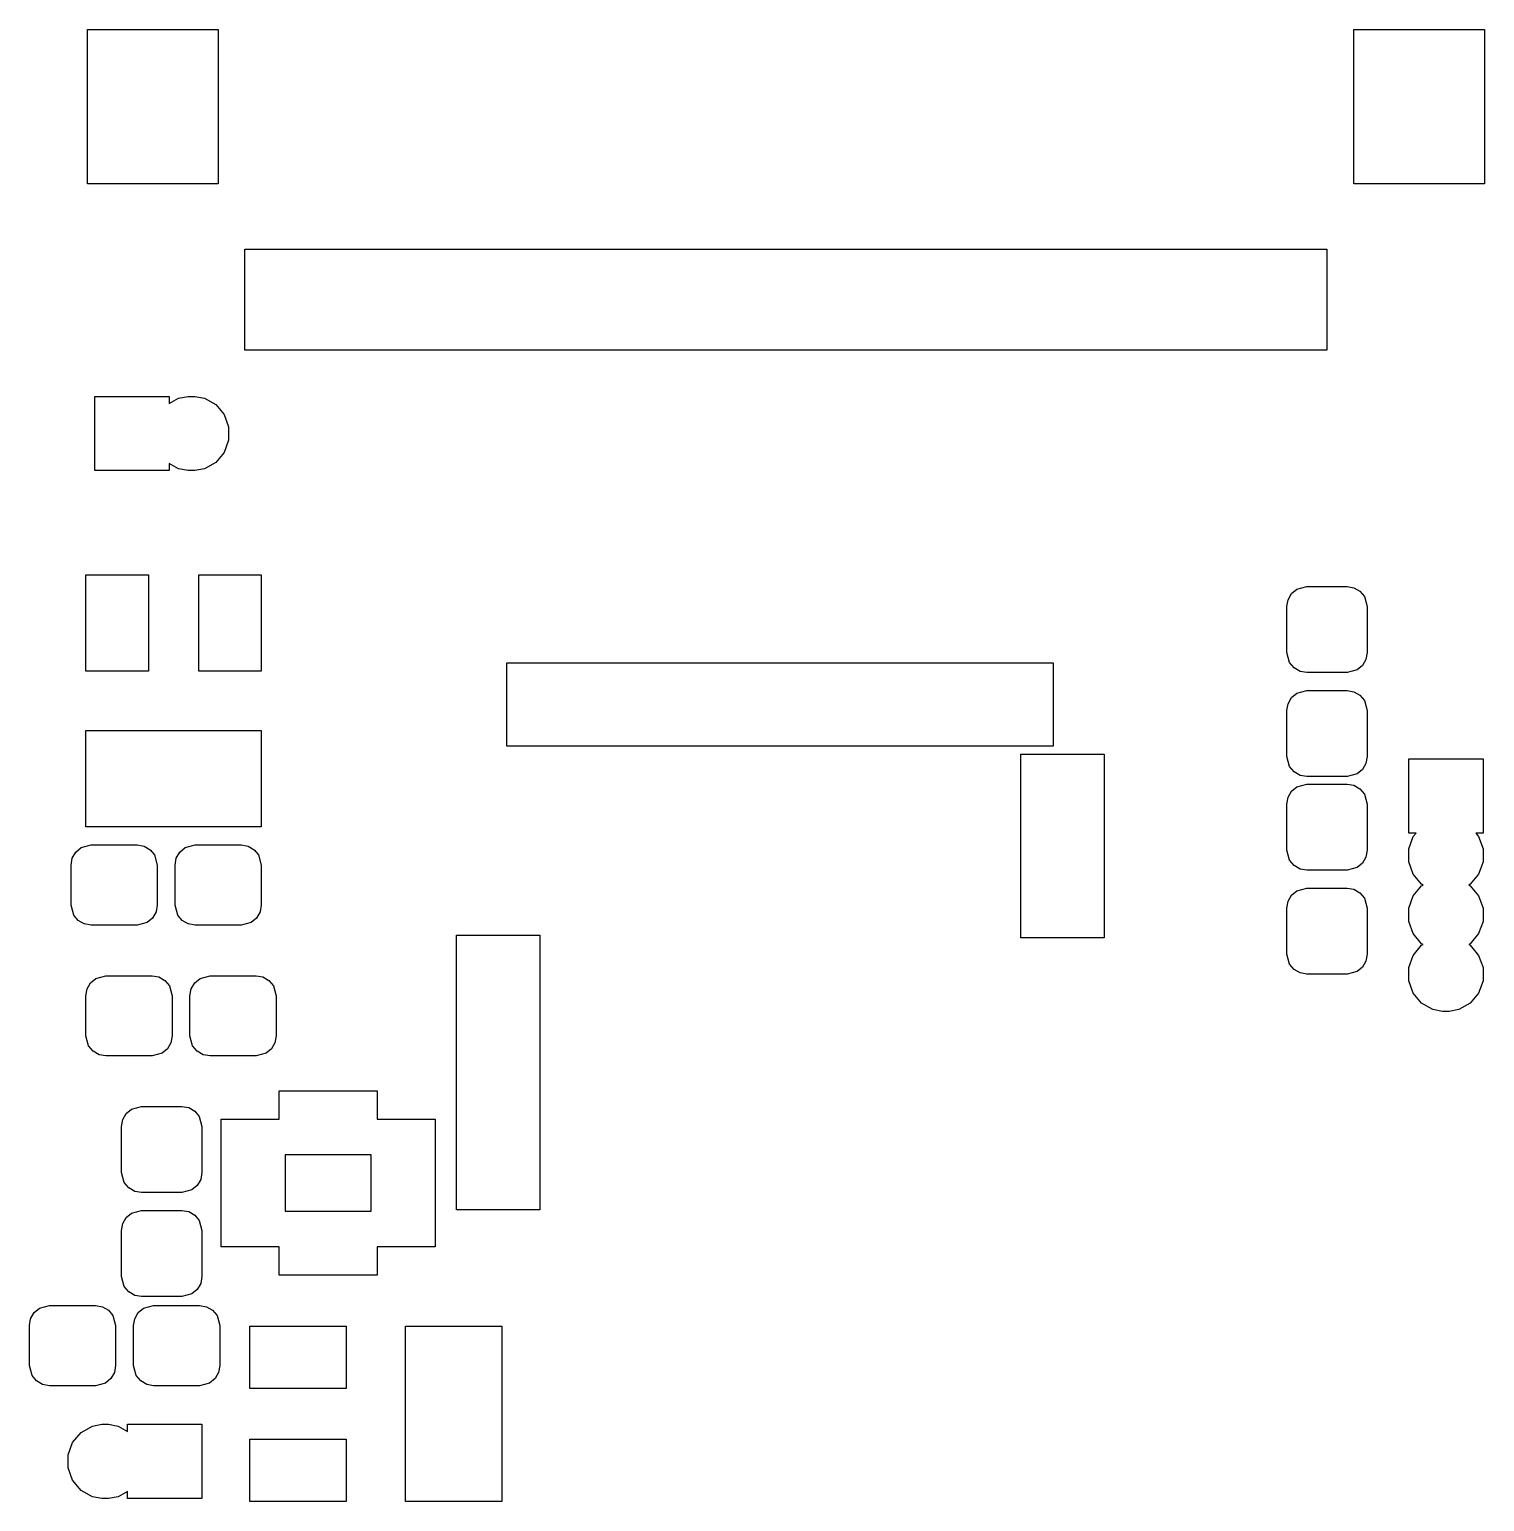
# Model space of a CAD drawing. Extents: x 144.3 to 168.8, y -90.1 to -65.3.
import ezdxf

# ---------------------------------------------------------------- set-up
doc = ezdxf.new("R2010")
doc.units = 0
doc.header["$MEASUREMENT"] = 0
doc.layers.add('BLACK', color=7, linetype='CONTINUOUS')

msp = doc.modelspace()

# ---------------------------------------------------------------- linework, layer by layer
at = {"layer": 'BLACK', "linetype": 'CONTINUOUS'}
for p, q in [((145.25, -67.9), (145.25, -65.3)), ((145.25, -65.3), (147.45, -65.3)), ((147.45, -65.3), (147.45, -67.9)), ((166.55, -67.9), (166.55, -65.3)), ((166.55, -65.3), (168.75, -65.3)), ((168.75, -65.3), (168.75, -67.9)), ((147.45, -67.9), (145.25, -67.9)), ((168.75, -67.9), (166.55, -67.9)), ((147.9, -69), (166.1, -69)), ((147.9, -70.7), (147.9, -69)), ((166.1, -69), (166.1, -70.7)), ((166.1, -70.7), (147.9, -70.7)), ((145.375, -72.725), (145.375, -71.475)), ((145.375, -71.475), (146.625, -71.475)), ((146.625, -71.475), (146.625, -71.5948)), ((146.625, -71.5948), (146.783, -71.5036)), ((146.783, -71.5036), (146.945, -71.475)), ((146.945, -71.475), (147.055, -71.475)), ((147.055, -71.475), (147.217, -71.5036)), ((147.217, -71.5036), (147.408, -71.6138)), ((147.408, -71.6138), (147.55, -71.7827)), ((147.55, -71.7827), (147.625, -71.9898)), ((147.625, -71.9898), (147.625, -72.2102)), ((147.625, -72.2102), (147.55, -72.4173)), ((147.408, -72.5862), (147.217, -72.6964)), ((147.55, -72.4173), (147.408, -72.5862)), ((146.625, -72.725), (145.375, -72.725)), ((146.783, -72.6964), (146.625, -72.6052)), ((146.625, -72.6052), (146.625, -72.725)), ((146.945, -72.725), (146.783, -72.6964)), ((147.055, -72.725), (146.945, -72.725)), ((147.217, -72.6964), (147.055, -72.725)), ((145.225, -76.1), (145.225, -74.48)), ((145.225, -74.48), (146.275, -74.48)), ((146.275, -74.48), (146.275, -76.1)), ((147.125, -76.1), (147.125, -74.48)), ((147.125, -74.48), (148.175, -74.48)), ((148.175, -74.48), (148.175, -76.1)), ((165.445, -74.8971), (165.504, -74.7956)), ((165.504, -74.7956), (165.594, -74.7202)), ((165.594, -74.7202), (165.762, -74.675)), ((165.762, -74.675), (166.438, -74.675)), ((166.438, -74.675), (166.553, -74.6954)), ((166.553, -74.6954), (166.654, -74.754)), ((166.654, -74.754), (166.73, -74.8438)), ((165.425, -75.0125), (165.445, -74.8971)), ((165.425, -75.7875), (165.425, -75.0125)), ((166.73, -74.8438), (166.775, -75.0125)), ((166.775, -75.0125), (166.775, -75.7875)), ((165.47, -75.9562), (165.425, -75.7875)), ((166.775, -75.7875), (166.755, -75.9029)), ((152.305, -75.96), (161.495, -75.96)), ((152.305, -77.36), (152.305, -75.96)), ((161.495, -75.96), (161.495, -77.36)), ((165.546, -76.046), (165.47, -75.9562)), ((165.647, -76.1046), (165.546, -76.046)), ((166.696, -76.0044), (166.606, -76.0798)), ((166.755, -75.9029), (166.696, -76.0044)), ((146.275, -76.1), (145.225, -76.1)), ((148.175, -76.1), (147.125, -76.1)), ((165.762, -76.125), (165.647, -76.1046)), ((166.438, -76.125), (165.762, -76.125)), ((166.606, -76.0798), (166.438, -76.125)), ((165.445, -76.6471), (165.504, -76.5456)), ((165.504, -76.5456), (165.594, -76.4702)), ((165.594, -76.4702), (165.762, -76.425)), ((165.762, -76.425), (166.438, -76.425)), ((166.438, -76.425), (166.553, -76.4454)), ((166.553, -76.4454), (166.654, -76.504)), ((166.654, -76.504), (166.73, -76.5938)), ((165.425, -76.7625), (165.445, -76.6471)), ((165.425, -77.5375), (165.425, -76.7625)), ((166.73, -76.5938), (166.775, -76.7625)), ((166.775, -76.7625), (166.775, -77.5375)), ((145.225, -77.1), (148.175, -77.1)), ((145.225, -78.72), (145.225, -77.1)), ((148.175, -77.1), (148.175, -78.72)), ((161.495, -77.36), (152.305, -77.36)), ((160.95, -80.585), (160.95, -77.495)), ((160.95, -77.495), (162.35, -77.495)), ((162.35, -77.495), (162.35, -80.585)), ((165.47, -77.7062), (165.425, -77.5375)), ((166.775, -77.5375), (166.755, -77.6529)), ((165.546, -77.796), (165.47, -77.7062)), ((166.696, -77.7544), (166.606, -77.8298)), ((166.755, -77.6529), (166.696, -77.7544)), ((167.475, -78.825), (167.475, -77.575)), ((167.475, -77.575), (168.725, -77.575)), ((168.725, -77.575), (168.725, -78.825)), ((165.647, -77.8546), (165.546, -77.796)), ((165.594, -78.0452), (165.762, -78)), ((165.762, -77.875), (165.647, -77.8546)), ((166.438, -77.875), (165.762, -77.875)), ((165.762, -78), (166.438, -78)), ((166.606, -77.8298), (166.438, -77.875)), ((166.438, -78), (166.553, -78.0204)), ((166.553, -78.0204), (166.654, -78.079)), ((165.425, -78.3375), (165.445, -78.2221)), ((165.445, -78.2221), (165.504, -78.1206)), ((165.504, -78.1206), (165.594, -78.0452)), ((166.654, -78.079), (166.73, -78.1688)), ((166.73, -78.1688), (166.775, -78.3375)), ((165.425, -79.1125), (165.425, -78.3375)), ((166.775, -78.3375), (166.775, -79.1125)), ((148.175, -78.72), (145.225, -78.72)), ((145.144, -79.0702), (145.312, -79.025)), ((145.312, -79.025), (146.088, -79.025)), ((146.088, -79.025), (146.203, -79.0454)), ((146.894, -79.0702), (147.062, -79.025)), ((147.062, -79.025), (147.838, -79.025)), ((147.838, -79.025), (147.953, -79.0454)), ((167.599, -78.825), (167.475, -78.825)), ((167.475, -79.0898), (167.55, -78.8827)), ((167.55, -78.8827), (167.599, -78.825)), ((168.725, -78.825), (168.601, -78.825)), ((168.601, -78.825), (168.65, -78.8827)), ((168.65, -78.8827), (168.725, -79.0898)), ((144.975, -79.3625), (144.995, -79.2471)), ((144.995, -79.2471), (145.054, -79.1456)), ((145.054, -79.1456), (145.144, -79.0702)), ((146.203, -79.0454), (146.304, -79.104)), ((146.304, -79.104), (146.38, -79.1937)), ((146.38, -79.1937), (146.425, -79.3625)), ((146.725, -79.3625), (146.745, -79.2471)), ((146.745, -79.2471), (146.804, -79.1456)), ((146.804, -79.1456), (146.894, -79.0702)), ((147.953, -79.0454), (148.054, -79.104)), ((148.054, -79.104), (148.13, -79.1937)), ((148.13, -79.1937), (148.175, -79.3625)), ((165.47, -79.2812), (165.425, -79.1125)), ((166.755, -79.2279), (166.696, -79.3294)), ((166.775, -79.1125), (166.755, -79.2279)), ((167.475, -79.3102), (167.475, -79.0898)), ((168.725, -79.0898), (168.725, -79.3102)), ((144.975, -80.0375), (144.975, -79.3625)), ((146.425, -79.3625), (146.425, -80.0375)), ((146.725, -80.0375), (146.725, -79.3625)), ((148.175, -79.3625), (148.175, -80.0375)), ((165.546, -79.371), (165.47, -79.2812)), ((165.647, -79.4296), (165.546, -79.371)), ((165.762, -79.45), (165.647, -79.4296)), ((166.438, -79.45), (165.762, -79.45)), ((166.606, -79.4048), (166.438, -79.45)), ((166.696, -79.3294), (166.606, -79.4048)), ((167.55, -79.5173), (167.475, -79.3102)), ((167.692, -79.6862), (167.55, -79.5173)), ((168.65, -79.5173), (168.508, -79.6862)), ((168.725, -79.3102), (168.65, -79.5173)), ((165.594, -79.7952), (165.762, -79.75)), ((165.762, -79.75), (166.438, -79.75)), ((166.438, -79.75), (166.553, -79.7704)), ((166.553, -79.7704), (166.654, -79.829)), ((167.55, -79.8827), (167.692, -79.7138)), ((167.716, -79.7), (167.692, -79.6862)), ((167.692, -79.7138), (167.716, -79.7)), ((168.508, -79.6862), (168.484, -79.7)), ((168.484, -79.7), (168.508, -79.7138)), ((168.508, -79.7138), (168.65, -79.8827)), ((165.425, -80.0875), (165.445, -79.9721)), ((165.445, -79.9721), (165.504, -79.8706)), ((165.504, -79.8706), (165.594, -79.7952)), ((166.654, -79.829), (166.73, -79.9188)), ((166.73, -79.9188), (166.775, -80.0875)), ((167.475, -80.0898), (167.55, -79.8827)), ((168.65, -79.8827), (168.725, -80.0898)), ((145.02, -80.2062), (144.975, -80.0375)), ((145.096, -80.296), (145.02, -80.2062)), ((146.346, -80.2544), (146.256, -80.3298)), ((146.405, -80.1529), (146.346, -80.2544)), ((146.425, -80.0375), (146.405, -80.1529)), ((146.77, -80.2062), (146.725, -80.0375)), ((146.846, -80.296), (146.77, -80.2062)), ((148.096, -80.2544), (148.006, -80.3298)), ((148.155, -80.1529), (148.096, -80.2544)), ((148.175, -80.0375), (148.155, -80.1529)), ((165.425, -80.8625), (165.425, -80.0875)), ((166.775, -80.0875), (166.775, -80.8625)), ((167.475, -80.3102), (167.475, -80.0898)), ((168.725, -80.0898), (168.725, -80.3102)), ((145.197, -80.3546), (145.096, -80.296)), ((145.312, -80.375), (145.197, -80.3546)), ((146.088, -80.375), (145.312, -80.375)), ((146.256, -80.3298), (146.088, -80.375)), ((146.947, -80.3546), (146.846, -80.296)), ((147.062, -80.375), (146.947, -80.3546)), ((147.838, -80.375), (147.062, -80.375)), ((148.006, -80.3298), (147.838, -80.375)), ((167.55, -80.5173), (167.475, -80.3102)), ((167.692, -80.6862), (167.55, -80.5173)), ((168.65, -80.5173), (168.508, -80.6862)), ((168.725, -80.3102), (168.65, -80.5173)), ((151.46, -85.165), (151.46, -80.545)), ((151.46, -80.545), (152.86, -80.545)), ((152.86, -80.545), (152.86, -85.165)), ((162.35, -80.585), (160.95, -80.585)), ((167.55, -80.8827), (167.692, -80.7138)), ((167.716, -80.7), (167.692, -80.6862)), ((167.692, -80.7138), (167.716, -80.7)), ((168.508, -80.6862), (168.484, -80.7)), ((168.484, -80.7), (168.508, -80.7138)), ((168.508, -80.7138), (168.65, -80.8827)), ((165.47, -81.0312), (165.425, -80.8625)), ((166.755, -80.9779), (166.696, -81.0794)), ((166.775, -80.8625), (166.755, -80.9779)), ((167.475, -81.0898), (167.55, -80.8827)), ((168.65, -80.8827), (168.725, -81.0898)), ((145.394, -81.2702), (145.562, -81.225)), ((145.562, -81.225), (146.338, -81.225)), ((146.338, -81.225), (146.453, -81.2454)), ((146.453, -81.2454), (146.554, -81.304)), ((147.144, -81.2702), (147.312, -81.225)), ((147.312, -81.225), (148.088, -81.225)), ((148.088, -81.225), (148.203, -81.2454)), ((148.203, -81.2454), (148.304, -81.304)), ((165.546, -81.121), (165.47, -81.0312)), ((165.647, -81.1796), (165.546, -81.121)), ((165.762, -81.2), (165.647, -81.1796)), ((166.438, -81.2), (165.762, -81.2)), ((166.606, -81.1548), (166.438, -81.2)), ((166.696, -81.0794), (166.606, -81.1548)), ((167.475, -81.3102), (167.475, -81.0898)), ((168.725, -81.0898), (168.725, -81.3102)), ((145.225, -81.5625), (145.245, -81.4471)), ((145.245, -81.4471), (145.304, -81.3456)), ((145.304, -81.3456), (145.394, -81.2702)), ((146.554, -81.304), (146.63, -81.3937)), ((146.63, -81.3937), (146.675, -81.5625)), ((146.975, -81.5625), (146.995, -81.4471)), ((146.995, -81.4471), (147.054, -81.3456)), ((147.054, -81.3456), (147.144, -81.2702)), ((148.304, -81.304), (148.38, -81.3937)), ((148.38, -81.3937), (148.425, -81.5625)), ((167.55, -81.5173), (167.475, -81.3102)), ((168.725, -81.3102), (168.65, -81.5173)), ((145.225, -82.2375), (145.225, -81.5625)), ((146.675, -81.5625), (146.675, -82.2375)), ((146.975, -82.2375), (146.975, -81.5625)), ((148.425, -81.5625), (148.425, -82.2375)), ((167.692, -81.6862), (167.55, -81.5173)), ((167.883, -81.7964), (167.692, -81.6862)), ((168.508, -81.6862), (168.317, -81.7964)), ((168.65, -81.5173), (168.508, -81.6862)), ((168.045, -81.825), (167.883, -81.7964)), ((168.155, -81.825), (168.045, -81.825)), ((168.317, -81.7964), (168.155, -81.825)), ((145.27, -82.4062), (145.225, -82.2375)), ((146.675, -82.2375), (146.655, -82.3529)), ((147.02, -82.4062), (146.975, -82.2375)), ((148.425, -82.2375), (148.405, -82.3529)), ((145.346, -82.496), (145.27, -82.4062)), ((145.447, -82.5546), (145.346, -82.496)), ((146.596, -82.4544), (146.506, -82.5298)), ((146.655, -82.3529), (146.596, -82.4544)), ((147.096, -82.496), (147.02, -82.4062)), ((147.197, -82.5546), (147.096, -82.496)), ((148.346, -82.4544), (148.256, -82.5298)), ((148.405, -82.3529), (148.346, -82.4544)), ((145.562, -82.575), (145.447, -82.5546)), ((146.338, -82.575), (145.562, -82.575)), ((146.506, -82.5298), (146.338, -82.575)), ((147.312, -82.575), (147.197, -82.5546)), ((148.088, -82.575), (147.312, -82.575)), ((148.256, -82.5298), (148.088, -82.575)), ((148.475, -83.6375), (148.475, -83.1625)), ((148.475, -83.1625), (150.125, -83.1625)), ((150.125, -83.1625), (150.125, -83.6375)), ((145.904, -83.5456), (145.994, -83.4702)), ((145.994, -83.4702), (146.162, -83.425)), ((146.162, -83.425), (146.838, -83.425)), ((146.838, -83.425), (146.953, -83.4454)), ((146.953, -83.4454), (147.054, -83.504)), ((145.825, -83.7625), (145.845, -83.6471)), ((145.845, -83.6471), (145.904, -83.5456)), ((147.054, -83.504), (147.13, -83.5938)), ((147.13, -83.5938), (147.175, -83.7625)), ((147.5, -85.7875), (147.5, -83.6375)), ((147.5, -83.6375), (148.475, -83.6375)), ((150.125, -83.6375), (151.1, -83.6375)), ((151.1, -83.6375), (151.1, -85.7875)), ((145.825, -84.5375), (145.825, -83.7625)), ((147.175, -83.7625), (147.175, -84.5375)), ((150.025, -84.2375), (148.575, -84.2375)), ((148.575, -84.2375), (148.575, -85.1875)), ((150.025, -85.1875), (150.025, -84.2375)), ((145.87, -84.7062), (145.825, -84.5375)), ((145.946, -84.796), (145.87, -84.7062)), ((147.155, -84.6529), (147.096, -84.7544)), ((147.175, -84.5375), (147.155, -84.6529)), ((146.047, -84.8546), (145.946, -84.796)), ((146.162, -84.875), (146.047, -84.8546)), ((146.838, -84.875), (146.162, -84.875)), ((147.006, -84.8298), (146.838, -84.875)), ((147.096, -84.7544), (147.006, -84.8298)), ((145.904, -85.2956), (145.994, -85.2202)), ((145.994, -85.2202), (146.162, -85.175)), ((146.162, -85.175), (146.838, -85.175)), ((146.838, -85.175), (146.953, -85.1954)), ((146.953, -85.1954), (147.054, -85.254)), ((148.575, -85.1875), (150.025, -85.1875)), ((152.86, -85.165), (151.46, -85.165)), ((145.825, -85.5125), (145.845, -85.3971)), ((145.845, -85.3971), (145.904, -85.2956)), ((147.054, -85.254), (147.13, -85.3438)), ((147.13, -85.3438), (147.175, -85.5125)), ((145.825, -86.2875), (145.825, -85.5125)), ((147.175, -85.5125), (147.175, -86.2875)), ((148.475, -85.7875), (147.5, -85.7875)), ((148.475, -86.2625), (148.475, -85.7875)), ((150.125, -85.7875), (150.125, -86.2625)), ((151.1, -85.7875), (150.125, -85.7875)), ((145.87, -86.4562), (145.825, -86.2875)), ((145.946, -86.546), (145.87, -86.4562)), ((147.155, -86.4029), (147.096, -86.5044)), ((147.175, -86.2875), (147.155, -86.4029)), ((150.125, -86.2625), (148.475, -86.2625)), ((146.047, -86.6046), (145.946, -86.546)), ((146.162, -86.625), (146.047, -86.6046)), ((146.838, -86.625), (146.162, -86.625)), ((147.006, -86.5798), (146.838, -86.625)), ((147.096, -86.5044), (147.006, -86.5798)), ((144.295, -86.9971), (144.354, -86.8956)), ((144.354, -86.8956), (144.444, -86.8202)), ((144.444, -86.8202), (144.612, -86.775)), ((144.612, -86.775), (145.387, -86.775)), ((145.387, -86.775), (145.503, -86.7954)), ((145.503, -86.7954), (145.604, -86.854)), ((145.604, -86.854), (145.68, -86.9437)), ((145.68, -86.9437), (145.725, -87.1125)), ((146.045, -86.9971), (146.104, -86.8956)), ((146.104, -86.8956), (146.194, -86.8202)), ((146.194, -86.8202), (146.362, -86.775)), ((146.362, -86.775), (147.137, -86.775)), ((147.137, -86.775), (147.253, -86.7954)), ((147.253, -86.7954), (147.354, -86.854)), ((147.354, -86.854), (147.43, -86.9437)), ((147.43, -86.9437), (147.475, -87.1125)), ((144.275, -87.1125), (144.295, -86.9971)), ((144.275, -87.7875), (144.275, -87.1125)), ((145.725, -87.1125), (145.725, -87.7875)), ((146.025, -87.1125), (146.045, -86.9971)), ((146.025, -87.7875), (146.025, -87.1125)), ((147.475, -87.1125), (147.475, -87.7875)), ((147.98, -88.175), (147.98, -87.125)), ((147.98, -87.125), (149.6, -87.125)), ((149.6, -87.125), (149.6, -88.175)), ((150.6, -90.075), (150.6, -87.125)), ((150.6, -87.125), (152.22, -87.125)), ((152.22, -87.125), (152.22, -90.075)), ((144.32, -87.9562), (144.275, -87.7875)), ((145.705, -87.9029), (145.646, -88.0044)), ((145.725, -87.7875), (145.705, -87.9029)), ((146.07, -87.9562), (146.025, -87.7875)), ((147.455, -87.9029), (147.396, -88.0044)), ((147.475, -87.7875), (147.455, -87.9029)), ((144.396, -88.046), (144.32, -87.9562)), ((144.497, -88.1046), (144.396, -88.046)), ((144.612, -88.125), (144.497, -88.1046)), ((145.387, -88.125), (144.612, -88.125)), ((145.556, -88.0798), (145.387, -88.125)), ((145.646, -88.0044), (145.556, -88.0798)), ((146.146, -88.046), (146.07, -87.9562)), ((146.247, -88.1046), (146.146, -88.046)), ((146.362, -88.125), (146.247, -88.1046)), ((147.137, -88.125), (146.362, -88.125)), ((147.306, -88.0798), (147.137, -88.125)), ((147.396, -88.0044), (147.306, -88.0798)), ((149.6, -88.175), (147.98, -88.175)), ((145, -89.0827), (145.142, -88.9138)), ((145.142, -88.9138), (145.333, -88.8036)), ((145.333, -88.8036), (145.495, -88.775)), ((145.495, -88.775), (145.605, -88.775)), ((145.605, -88.775), (145.767, -88.8036)), ((145.767, -88.8036), (145.925, -88.8948)), ((145.925, -88.8948), (145.925, -88.775)), ((145.925, -88.775), (147.175, -88.775)), ((147.175, -88.775), (147.175, -90.025)), ((144.925, -89.2898), (145, -89.0827)), ((147.98, -90.075), (147.98, -89.025)), ((147.98, -89.025), (149.6, -89.025)), ((149.6, -89.025), (149.6, -90.075)), ((144.925, -89.5102), (144.925, -89.2898)), ((145, -89.7173), (144.925, -89.5102)), ((145.142, -89.8862), (145, -89.7173)), ((145.333, -89.9964), (145.142, -89.8862)), ((145.925, -89.9052), (145.767, -89.9964)), ((145.925, -90.025), (145.925, -89.9052)), ((145.495, -90.025), (145.333, -89.9964)), ((145.605, -90.025), (145.495, -90.025)), ((145.767, -89.9964), (145.605, -90.025)), ((147.175, -90.025), (145.925, -90.025)), ((149.6, -90.075), (147.98, -90.075)), ((152.22, -90.075), (150.6, -90.075))]:
    msp.add_line(p, q, dxfattribs=at)

doc.saveas('drawing.dxf')
